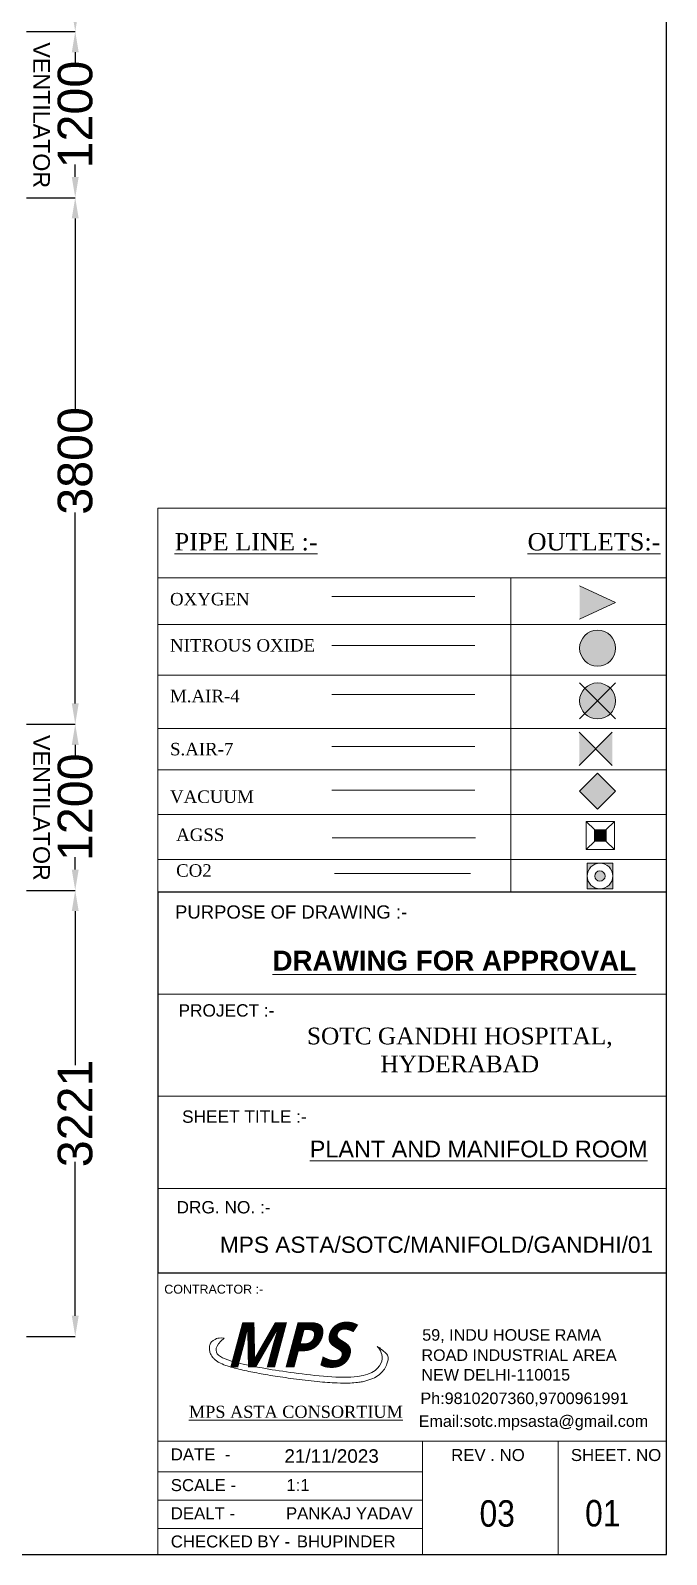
# Model space of a CAD drawing. Header units: metres. Extents: x 11749222 to 11901021, y -3863762 to -3708780.
# Drawn here: x 11757794 to 11762386, y -3728787 to -3717786 of the extents above; entities that cross this region are included whole.
import ezdxf
from ezdxf.enums import TextEntityAlignment as Align

# ---------------------------------------------------------------- set-up
doc = ezdxf.new("R2010")
doc.units = ezdxf.units.M
doc.header["$MEASUREMENT"] = 0
doc.header["$PDMODE"] = 35
doc.layers.get('0').update_dxf_attribs({"color": 251, "linetype": 'CONTINUOUS'})
doc.layers.get('Defpoints').update_dxf_attribs({"color": 251, "linetype": 'CONTINUOUS'})
for name, color, linetype in [('A- Blocks', 251, 'CONTINUOUS'), ('A- Format text', 251, 'CONTINUOUS'), ('A0_SHEET FORMAT-KYI$0$G-ANNO-TTLB', 8, 'CONTINUOUS'), ('dim ref', 251, 'CONTINUOUS'), ('formate text', 7, 'CONTINUOUS'), ('I-REVISION 6', 8, 'CONTINUOUS'), ('proposed floor pattern', 5, 'CONTINUOUS'), ('TITLE', 251, 'CONTINUOUS')]:
    doc.layers.add(name, color=color, linetype=linetype)
for name, color, linetype, lineweight in [('MEDI AGSS', 173, 'CONTINUOUS', 13), ('MEDI AIR 7', 4, 'CONTINUOUS', 25), ('MEDI AIR-4', 6, 'CONTINUOUS', 25), ('Medi CO2', 30, 'CONTINUOUS', 5), ('MEDI N2O', 5, 'CONTINUOUS', 25), ('MEDI O2', 3, 'CONTINUOUS', 25), ('MEDI VAC', 1, 'CONTINUOUS', 25), ('MGPS', 123, 'CONTINUOUS', 13), ('N2O', 251, 'CONTINUOUS', 18)]:
    doc.layers.add(name, color=color, linetype=linetype, lineweight=lineweight)
doc.styles.add('01_Format A1_Landscape$0$STANDARD', font='times.ttf')
doc.styles.add('0_RM-NM', font='arial.ttf')
doc.styles.add('FORMATE', font='arialbd.ttf')
doc.styles.add('ROMANTIC', font='romantic.ttf')
doc.styles.add('style3', font='arial.ttf', dxfattribs={"height": 200})
doc.styles.add('style6', font='LSANSI.TTF', dxfattribs={"height": 18})
doc.dimstyles.new('Scale 50', dxfattribs={"dimscale": 0, "dimtxt": 200, "dimasz": 150, "dimexe": 0, "dimexo": 0.1, "dimgap": 0, "dimtad": 0, "dimtoh": 1, "dimdec": 0, "dimzin": 0, "dimdsep": 46, "dimtxsty": '0_RM-NM', "dimcen": 0, "dimdle": 100, "dimclrd": 204, "dimclre": 212, "dimclrt": 224, "dimadec": 0, "dimazin": 0, "dimtfac": 1, "dimtdec": 0, "dimtofl": 0, "dimtmove": 1, "dimatfit": 3, "dimfxl": 0.15, "dimtolj": 1, "dimtzin": 0, "dimlwe": -1, "dimarcsym": 0})

# ---------------------------------------------------------------- blocks, each defined once
blk = doc.blocks.new('A$C3A3D1474')
at = {"layer": 'MEDI AGSS', "lineweight": 15}
h = blk.add_hatch(color=256, dxfattribs=at)
h.dxf.hatch_style = 1
h.paths.add_polyline_path([(258, 255), (-258, 255), (-258, -255), (258, -255)])
for p, q in [((-638, -635), (-638, 635)), ((-638, 635), (638, 635)), ((-638, 635), (-256, 255)), ((256, 255), (638, 635)), ((638, 635), (638, -635)), ((-638, -635), (-256, -255)), ((638, -635), (-638, -635)), ((256, -255), (638, -635))]:
    blk.add_line(p, q, dxfattribs=at)
at = {"layer": 'MEDI AGSS', "lineweight": 15, "elevation": 0}
blk.add_lwpolyline([(-258, 255), (258, 255), (258, -255), (-258, -255)], close=True, dxfattribs=at)
blk = doc.blocks.new('A$C53F779DD')
at = {"layer": 'Medi CO2', "linetype": 'ByBlock', "lineweight": 15}
h = blk.add_hatch(color=30, dxfattribs=at)
h.dxf.hatch_style = 1
h.paths.add_polyline_path([(635, 0), (638, 635), (0, 635, -0.414214)])
h.paths.add_polyline_path([(0, 635), (-638, 635), (-635, 0, -0.414214)])
h.paths.add_polyline_path([(0, -635, -0.414214), (-635, 0), (-638, -635)])
h.paths.add_polyline_path([(638, -635), (635, 0, -0.414214), (0, -635)])
h.paths.add_polyline_path([(255, 0, 1), (-255, 0, 1)])
at = {"layer": 'Medi CO2', "color": 30, "linetype": 'ByBlock', "lineweight": 15}
for p, q in [((-641, 635), (636, 635)), ((-638, -635), (-638, 635)), ((636, 635), (636, -635)), ((636, -635), (-641, -635))]:
    blk.add_line(p, q, dxfattribs=at)
for radius in [635, 255]:
    blk.add_circle((0, 0), radius, dxfattribs=at)
blk = doc.blocks.new('*D47')
at = {"layer": 'Defpoints', "color": 0, "ltscale": 500, "transparency": 16777216}
for p in [(11757765, -3713015), (11757765, -3717793), (11758117, -3717793)]:
    blk.add_point(p, dxfattribs=at)
at = {"layer": 'MEDI O2', "color": 212, "ltscale": 500, "transparency": 16777216}
for p, q in [((11757765, -3713015), (11758117, -3713015)), ((11757765, -3717793), (11758117, -3717793))]:
    blk.add_line(p, q, dxfattribs=at)
at = {"layer": 'MEDI O2', "color": 204, "lineweight": -2, "ltscale": 500, "transparency": 16777216}
for p, q in [((11758117, -3713165), (11758117, -3715025)), ((11758117, -3717643), (11758117, -3715782))]:
    blk.add_line(p, q, dxfattribs=at)
at = {"layer": 'MEDI O2', "color": 204, "ltscale": 500, "transparency": 16777216}
for points in [[(11758092, -3713165), (11758142, -3713165), (11758117, -3713015)], [(11758092, -3717643), (11758142, -3717643), (11758117, -3717793)]]:
    blk.add_solid(points, dxfattribs=at)
at = {"layer": 'MEDI O2', "color": 224, "ltscale": 500, "transparency": 16777216, "insert": (11758117, -3715404), "char_height": 250, "attachment_point": 5, "rotation": 90, "style": '0_RM-NM'}
blk.add_mtext('\\A1;4778', dxfattribs=at)
blk = doc.blocks.new('*D48')
at = {"layer": 'Defpoints', "color": 0, "ltscale": 500, "transparency": 16777216}
for p in [(11757765, -3718993), (11757765, -3722793), (11758117, -3722793)]:
    blk.add_point(p, dxfattribs=at)
at = {"layer": 'MEDI O2', "color": 212, "ltscale": 500, "transparency": 16777216}
for p, q in [((11757765, -3718993), (11758117, -3718993)), ((11757765, -3722793), (11758117, -3722793))]:
    blk.add_line(p, q, dxfattribs=at)
at = {"layer": 'MEDI O2', "color": 204, "lineweight": -2, "ltscale": 500, "transparency": 16777216}
for p, q in [((11758117, -3719143), (11758117, -3720520)), ((11758117, -3722643), (11758117, -3721266))]:
    blk.add_line(p, q, dxfattribs=at)
at = {"layer": 'MEDI O2', "color": 204, "ltscale": 500, "transparency": 16777216}
for points in [[(11758092, -3719143), (11758142, -3719143), (11758117, -3718993)], [(11758092, -3722643), (11758142, -3722643), (11758117, -3722793)]]:
    blk.add_solid(points, dxfattribs=at)
at = {"layer": 'MEDI O2', "color": 224, "ltscale": 500, "transparency": 16777216, "insert": (11758117, -3720893), "char_height": 250, "attachment_point": 5, "rotation": 90, "style": '0_RM-NM'}
blk.add_mtext('\\A1;3800', dxfattribs=at)
blk = doc.blocks.new('*D49')
at = {"layer": 'Defpoints', "color": 0, "ltscale": 500, "transparency": 16777216}
for p in [(11757765, -3723993), (11757765, -3727214), (11758117, -3727214)]:
    blk.add_point(p, dxfattribs=at)
at = {"layer": 'MEDI O2', "color": 212, "ltscale": 500, "transparency": 16777216}
for p, q in [((11757765, -3723993), (11758117, -3723993)), ((11757765, -3727214), (11758117, -3727214))]:
    blk.add_line(p, q, dxfattribs=at)
at = {"layer": 'MEDI O2', "color": 204, "lineweight": -2, "ltscale": 500, "transparency": 16777216}
for p, q in [((11758117, -3724143), (11758117, -3725254)), ((11758117, -3727064), (11758117, -3725952))]:
    blk.add_line(p, q, dxfattribs=at)
at = {"layer": 'MEDI O2', "color": 204, "ltscale": 500, "transparency": 16777216}
for points in [[(11758092, -3724143), (11758142, -3724143), (11758117, -3723993)], [(11758092, -3727064), (11758142, -3727064), (11758117, -3727214)]]:
    blk.add_solid(points, dxfattribs=at)
at = {"layer": 'MEDI O2', "color": 224, "ltscale": 500, "transparency": 16777216, "insert": (11758117, -3725603), "char_height": 250, "attachment_point": 5, "rotation": 90, "style": '0_RM-NM'}
blk.add_mtext('\\A1;3221', dxfattribs=at)
blk = doc.blocks.new('*D56')
at = {"layer": 'Defpoints', "color": 0, "ltscale": 500, "transparency": 16777216}
for p in [(11757765, -3717793), (11757765, -3718993), (11758117, -3718993)]:
    blk.add_point(p, dxfattribs=at)
at = {"layer": 'MEDI O2', "color": 212, "ltscale": 500, "transparency": 16777216}
for p, q in [((11757765, -3717793), (11758117, -3717793)), ((11757765, -3718993), (11758117, -3718993))]:
    blk.add_line(p, q, dxfattribs=at)
at = {"layer": 'MEDI O2', "color": 204, "lineweight": -2, "ltscale": 500, "transparency": 16777216}
for p, q in [((11758117, -3717943), (11758117, -3718032)), ((11758117, -3718843), (11758117, -3718754))]:
    blk.add_line(p, q, dxfattribs=at)
at = {"layer": 'MEDI O2', "color": 204, "ltscale": 500, "transparency": 16777216}
for points in [[(11758092, -3717943), (11758142, -3717943), (11758117, -3717793)], [(11758092, -3718843), (11758142, -3718843), (11758117, -3718993)]]:
    blk.add_solid(points, dxfattribs=at)
at = {"layer": 'MEDI O2', "color": 224, "ltscale": 500, "transparency": 16777216, "insert": (11758117, -3718393), "char_height": 250, "attachment_point": 5, "rotation": 90, "style": '0_RM-NM'}
blk.add_mtext('\\A1;1200', dxfattribs=at)
blk = doc.blocks.new('*D57')
at = {"layer": 'Defpoints', "color": 0, "ltscale": 500, "transparency": 16777216}
for p in [(11757765, -3722793), (11757765, -3723993), (11758117, -3723993)]:
    blk.add_point(p, dxfattribs=at)
at = {"layer": 'MEDI O2', "color": 212, "ltscale": 500, "transparency": 16777216}
for p, q in [((11757765, -3722793), (11758117, -3722793)), ((11757765, -3723993), (11758117, -3723993))]:
    blk.add_line(p, q, dxfattribs=at)
at = {"layer": 'MEDI O2', "color": 204, "lineweight": -2, "ltscale": 500, "transparency": 16777216}
for p, q in [((11758117, -3722943), (11758117, -3723032)), ((11758117, -3723843), (11758117, -3723754))]:
    blk.add_line(p, q, dxfattribs=at)
at = {"layer": 'MEDI O2', "color": 204, "ltscale": 500, "transparency": 16777216}
for points in [[(11758092, -3722943), (11758142, -3722943), (11758117, -3722793)], [(11758092, -3723843), (11758142, -3723843), (11758117, -3723993)]]:
    blk.add_solid(points, dxfattribs=at)
at = {"layer": 'MEDI O2', "color": 224, "ltscale": 500, "transparency": 16777216, "insert": (11758117, -3723393), "char_height": 250, "attachment_point": 5, "rotation": 90, "style": '0_RM-NM'}
blk.add_mtext('\\A1;1200', dxfattribs=at)

msp = doc.modelspace()

# ---------------------------------------------------------------- hatches: boundary and pattern name
at = {"layer": 'MEDI AIR 7', "lineweight": 15}
h = msp.add_hatch(color=4, dxfattribs=at)
h.dxf.hatch_style = 1
h.paths.add_polyline_path([(11761994.7, -3722852.1), (11761875.3, -3722971.5), (11761994.7, -3723090.9)])
h.paths.add_polyline_path([(11761875.3, -3722971.5), (11761755.9, -3722852.1), (11761755.9, -3723090.9)])
at = {"layer": 'MEDI AIR-4', "lineweight": 15}
h = msp.add_hatch(color=256, dxfattribs=at)
h.dxf.hatch_style = 1
h.paths.add_polyline_path([(11761980.5, -3722533.8), (11761888.5, -3722625.8), (11761980.5, -3722717.8, 0.1989124), (11762018.6, -3722625.8, 0.1989124)])
h.paths.add_polyline_path([(11761888.5, -3722625.8), (11761796.6, -3722717.8, 0.4142136), (11761980.5, -3722717.8)])
h.paths.add_polyline_path([(11761796.6, -3722533.8, 0.1989124), (11761758.5, -3722625.8, 0.1989124), (11761796.6, -3722717.8), (11761888.5, -3722625.8)])
h.paths.add_polyline_path([(11761980.5, -3722533.8, 0.4142136), (11761796.6, -3722533.8), (11761888.5, -3722625.8)])
at = {"layer": 'MEDI N2O', "linetype": 'Continuous', "lineweight": 15}
h = msp.add_hatch(color=5, dxfattribs=at)
h.dxf.hatch_style = 1
h.paths.add_polyline_path([(11761980.5, -3722152.2), (11761888.5, -3722244.2), (11761980.5, -3722336.1, 0.1989124), (11762018.6, -3722244.2, 0.1989124)])
h.paths.add_polyline_path([(11761888.5, -3722244.2), (11761796.6, -3722336.1, 0.4142136), (11761980.5, -3722336.1)])
h.paths.add_polyline_path([(11761796.6, -3722152.2, 0.1989124), (11761758.5, -3722244.2, 0.1989124), (11761796.6, -3722336.1), (11761888.5, -3722244.2)])
h.paths.add_polyline_path([(11761980.5, -3722152.2, 0.4142136), (11761796.6, -3722152.2), (11761888.5, -3722244.2)])
at = {"layer": 'MEDI O2', "lineweight": 15}
h = msp.add_hatch(color=256, dxfattribs=at)
h.dxf.hatch_style = 1
h.paths.add_polyline_path([(11761758.5, -3721795.7), (11761758.5, -3722035), (11762018.6, -3721915.4)])
at = {"layer": 'MEDI VAC', "lineweight": 15}
h = msp.add_hatch(color=256, dxfattribs=at)
h.dxf.hatch_style = 1
h.paths.add_polyline_path([(11761888.5, -3723407.6), (11762018.6, -3723277.5), (11761888.5, -3723147.5), (11761758.5, -3723277.5)])

# ---------------------------------------------------------------- linework, layer by layer
at = {"color": 0, "lineweight": 5}
msp.add_open_spline([(11759191.3, -3727226.6, 5554.1), (11759055.8, -3727339.9, 5554.1), (11759313.2, -3727416.7, 5554.1), (11759660.8, -3727475.4, 5554.1), (11760225.2, -3727538.6, 5554.1), (11760365.1, -3727385.1, 5554.1), (11760320, -3727308.3, 5554.1), (11760297.4, -3727285.7, 5554.1)], degree=3, dxfattribs=at)
msp.add_open_spline([(11759191.3, -3727226.6, 5554.1), (11759162.3, -3727221.6, 5554.1), (11759147, -3727224.7, 5554.1), (11759127.5, -3727233.3, 5554.1), (11759097.8, -3727248.8, 5554.1), (11759089.7, -3727271.4, 5554.1), (11759087.4, -3727280.7, 5554.1), (11759085.9, -3727294.2, 5554.1), (11759085.9, -3727303.6, 5554.1), (11759088.4, -3727322, 5554.1), (11759090.9, -3727330.9, 5554.1), (11759098.1, -3727347.3, 5554.1), (11759102.7, -3727354.8, 5554.1), (11759113, -3727368.4, 5554.1), (11759118.8, -3727374.4, 5554.1), (11759131.1, -3727385.2, 5554.1), (11759137.7, -3727390, 5554.1), (11759151.2, -3727398.8, 5554.1), (11759158.2, -3727402.7, 5554.1), (11759181.1, -3727414.1, 5554.1), (11759197.6, -3727420.5, 5554.1), (11759231.7, -3727431.8, 5554.1), (11759249.2, -3727436.7, 5554.1), (11759277.1, -3727443.8, 5554.1), (11759287.4, -3727446.3, 5554.1), (11759317.2, -3727453.3, 5554.1), (11759336.6, -3727457.7, 5554.1), (11759394.9, -3727470.3, 5554.1), (11759433.8, -3727477.9, 5554.1), (11759496.4, -3727489.1, 5554.1), (11759519.3, -3727492.9, 5554.1), (11759589.9, -3727504.2, 5554.1), (11759639.5, -3727511.3, 5554.1), (11759747.7, -3727525.7, 5554.1), (11759806.3, -3727533, 5554.1), (11759913.5, -3727543.5, 5554.1), (11759962, -3727547.3, 5554.1), (11760041, -3727550.2, 5554.1), (11760072.6, -3727550.4, 5554.1), (11760120.6, -3727548.4, 5554.1), (11760138.1, -3727547.1, 5554.1), (11760167.3, -3727543.7, 5554.1), (11760179.1, -3727541.8, 5554.1), (11760201.7, -3727537.4, 5554.1), (11760212.5, -3727534.8, 5554.1), (11760243, -3727526.1, 5554.1), (11760261.2, -3727519, 5554.1), (11760293.5, -3727502.3, 5554.1), (11760307.6, -3727492.8, 5554.1), (11760331.8, -3727471.9, 5554.1), (11760341.9, -3727460.5, 5554.1), (11760358.1, -3727436.9, 5554.1), (11760364.2, -3727424.6, 5554.1), (11760369.7, -3727398.6, 5554.1), (11760374.2, -3727392.3, 5554.1), (11760376.5, -3727372.7, 5554.1), (11760376.7, -3727372.7, 5554.1), (11760376.7, -3727366.8, 5554.1), (11760374.5, -3727358, 5554.1), (11760369.7, -3727339.9, 5554.1), (11760351.6, -3727326.4, 5554.1), (11760334.5, -3727313.8, 5554.1), (11760323, -3727301.4, 5554.1), (11760311, -3727292.9, 5554.1), (11760302.4, -3727290.8, 5554.1), (11760297.4, -3727285.7, 5554.1)], degree=3, knots=[0, 0, 0, 0, 0.0942178, 0.0942178, 0.1884356, 0.1884356, 0.2530941, 0.2530941, 0.3177526, 0.3177526, 0.3824112, 0.3824112, 0.4470697, 0.4470697, 0.5117282, 0.5117282, 0.5763867, 0.5763867, 0.6410452, 0.6410452, 0.7803027, 0.7803027, 0.9195601, 0.9195601, 1.0015965, 1.0015965, 1.1595255, 1.1595255, 1.4753836, 1.4753836, 1.6519172, 1.6519172, 2.0049844, 2.0049844, 2.3580516, 2.3580516, 2.6497751, 2.6497751, 2.8581701, 2.8581701, 2.9869769, 2.9869769, 3.0831303, 3.0831303, 3.1792838, 3.1792838, 3.3715907, 3.3715907, 3.5638976, 3.5638976, 3.7562046, 3.7562046, 3.9485115, 3.9485115, 4.1055135, 4.1055135, 4.2625155, 4.2625155, 4.4195174, 4.4195174, 4.5765194, 4.5765194, 4.8307402, 4.8307402, 5, 5, 5, 5], dxfattribs=at)
at = {"layer": 'A0_SHEET FORMAT-KYI$0$G-ANNO-TTLB', "color": 7}
msp.add_lwpolyline([(11758712.8, -3726753.5), (11762385.8, -3726753.5), (11762385.8, -3724005.2), (11758712.8, -3724005.2)], close=True, dxfattribs=at)
at = {"layer": 'I-REVISION 6', "color": 7}
msp.add_lwpolyline([(11749222.3, -3710170.2), (11749222.3, -3728787.2), (11762385.8, -3728787.2), (11762385.8, -3710170.2)], close=True, dxfattribs=at)
at = {"layer": 'MEDI AGSS', "lineweight": 15}
msp.add_line((11759971.7, -3723613.4), (11761006, -3723613.4), dxfattribs=at)
at = {"layer": 'MEDI AIR 7', "color": 4, "lineweight": 15}
for p, q in [((11761755.9, -3722852.1, -278727.1), (11761994.7, -3723090.9, -278727.1)), ((11761994.7, -3722852.1, -278727.1), (11761755.9, -3723090.9, -278727.1)), ((11759968.4, -3722954.8), (11761002.7, -3722954.8))]:
    msp.add_line(p, q, dxfattribs=at)
at = {"layer": 'MEDI AIR-4', "lineweight": 15}
for p, q in [((11759968.4, -3722578.6), (11761002.7, -3722578.6)), ((11761758.5, -3722495.8, -199350.9), (11762018.6, -3722755.9, -199350.9)), ((11762018.6, -3722495.8, -199350.9), (11761758.5, -3722755.9, -199350.9))]:
    msp.add_line(p, q, dxfattribs=at)
msp.add_circle((11761888.5, -3722625.8, -199350.9), 130.1, dxfattribs=at)
at = {"layer": 'Medi CO2', "color": 30, "linetype": 'ByBlock', "lineweight": 15}
msp.add_line((11759988.6, -3723870.7), (11760971.5, -3723870.7), dxfattribs=at)
at = {"layer": 'MEDI N2O', "color": 5, "linetype": 'Continuous', "lineweight": 15}
msp.add_line((11759968.4, -3722225.4), (11761002.7, -3722225.4), dxfattribs=at)
msp.add_circle((11761888.5, -3722244.2, -150070.2), 130.1, dxfattribs=at)
at = {"layer": 'MEDI O2', "lineweight": 15}
for p, q in [((11761758.5, -3721795.7, -76338.7), (11762018.6, -3721915.4, -76338.7)), ((11762018.6, -3721915.4, -76338.7), (11761758.5, -3722035, -76338.7))]:
    msp.add_line(p, q, dxfattribs=at)
at = {"layer": 'MEDI O2', "color": 3, "lineweight": 15}
msp.add_line((11759968.4, -3721870.7), (11761002.7, -3721870.7), dxfattribs=at)
at = {"layer": 'MEDI VAC', "lineweight": 15}
for p, q in [((11761888.5, -3723147.5, -300140.5), (11761758.5, -3723277.5, -300140.5)), ((11762018.6, -3723277.5, -300140.5), (11761888.5, -3723147.5, -300140.5)), ((11759968.4, -3723270.8), (11761002.7, -3723270.8)), ((11761758.5, -3723277.5, -300140.5), (11761888.5, -3723407.6, -300140.5)), ((11761888.5, -3723407.6, -300140.5), (11762018.6, -3723277.5, -300140.5))]:
    msp.add_line(p, q, dxfattribs=at)
at = {"layer": 'MGPS', "color": 7, "lineweight": 15}
for p, q in [((11760527.7, -3724005.2), (11759805.4, -3724005.2)), ((11758712.8, -3727969.8), (11762385.8, -3727969.8)), ((11758712.8, -3727969.8), (11762015.5, -3727969.8)), ((11762015.5, -3727969.8), (11758733.5, -3727969.8)), ((11762385.8, -3727969.8), (11758735.8, -3727969.8)), ((11758735.8, -3727969.8), (11762385.8, -3727969.8)), ((11762385.8, -3727969.8), (11758735.8, -3727969.8)), ((11758735.8, -3727969.8), (11762385.8, -3727969.8)), ((11762385.8, -3727969.8), (11758735.8, -3727969.8)), ((11758735.8, -3727969.8), (11762385.8, -3727969.8)), ((11760623.4, -3728787.2), (11760623.4, -3727969.8)), ((11761604.3, -3728787.2), (11761604.3, -3727969.8)), ((11760623.4, -3728191.4), (11758712.8, -3728191.4)), ((11760623.4, -3728394.8), (11758712.8, -3728394.8)), ((11760623.4, -3728598.2), (11758712.8, -3728598.2))]:
    msp.add_line(p, q, dxfattribs=at)
msp.add_lwpolyline([(11758712.8, -3726753.5), (11762385.8, -3726753.5), (11762385.8, -3728787.2), (11758712.8, -3728787.2)], close=True, dxfattribs=at)
at = {"layer": 'proposed floor pattern', "color": 7, "lineweight": 15, "ltscale": 100}
for p, q in [((11762385.8, -3724743.4), (11758712.8, -3724743.4)), ((11762385.8, -3725479.4), (11758712.8, -3725479.4)), ((11762385.8, -3725479.4), (11758712.8, -3725479.4)), ((11762385.8, -3726145.4), (11758712.8, -3726145.4))]:
    msp.add_line(p, q, dxfattribs=at)
at = {"layer": 'TITLE', "color": 7, "lineweight": 15}
for p, q in [((11758712.8, -3721737.6), (11762385.8, -3721737.6)), ((11761261.5, -3724005.2), (11761261.5, -3721737.6)), ((11758712.8, -3722074.9), (11762385.8, -3722074.9)), ((11758712.8, -3722440.1), (11762385.8, -3722440.1)), ((11758712.8, -3722825.2), (11762385.8, -3722825.2)), ((11758712.8, -3723123.4), (11762385.8, -3723123.4)), ((11758712.8, -3723446.4), (11762385.8, -3723446.4)), ((11758712.8, -3723769.5), (11762385.8, -3723769.5))]:
    msp.add_line(p, q, dxfattribs=at)
msp.add_lwpolyline([(11762386, -3721235.2), (11758712.9, -3721235.2), (11758712.8, -3724005.2), (11762385.8, -3724005.2)], close=True, dxfattribs=at)

# ---------------------------------------------------------------- block references
at = {"layer": 'MEDI AGSS', "lineweight": 15, "xscale": -0.1589940536106642, "yscale": 0.1589940536106642, "zscale": 0.1589940536106642, "rotation": 180}
msp.add_blockref('A$C3A3D1474', (11761908.2, -3723596.6), dxfattribs=at)
at = {"layer": 'Medi CO2', "color": 30, "linetype": 'ByBlock', "lineweight": 15, "xscale": 0.1455047469683719, "yscale": 0.1455047469683719, "zscale": 0.1455047469683719}
msp.add_blockref('A$C53F779DD', (11761905.4, -3723889.5), dxfattribs=at)

# ---------------------------------------------------------------- texts
at = {"layer": 'A- Blocks', "color": 244, "lineweight": 5, "true_color": 0x991b1e, "insert": (11759198.1, -3727110.7, 5554.1), "char_height": 325.076, "attachment_point": 1, "style": 'style6'}
msp.add_mtext_dynamic_manual_height_columns('{\\fSegoe Script|b1|i1|c0|p34;MPS}', width=11458.65, gutter_width=562.3, heights=[0], dxfattribs=at)
at = {"layer": 'A- Format text', "color": 6, "ltscale": 500, "insert": (11759730.1, -3724983.8, -207035.9), "char_height": 120.898, "width": 2326.189, "attachment_point": 1, "style": '01_Format A1_Landscape$0$STANDARD'}
msp.add_mtext('\\pxqc;SOTC GANDHI HOSPITAL, HYDERABAD', dxfattribs=at)
at = {"layer": 'dim ref', "color": 5, "char_height": 120, "width": 1338.76, "attachment_point": 1, "rotation": 269.99947, "style": 'style3'}
for insert in [(11757933.7, -3717871.7), (11757933.7, -3722871.7)]:
    msp.add_mtext('VENTILATOR', dxfattribs=dict(at, insert=insert))
at = {"layer": 'formate text', "color": 7, "lineweight": 15, "ltscale": 100, "style": 'style3'}
for s, height, p in [('PURPOSE OF DRAWING :-', 95.569, (11758837.4, -3724196.9)), ('PROJECT :- ', 89.208, (11758862.7, -3724904.3))]:
    msp.add_text(s, height=height, dxfattribs=at).set_placement(p)
at = {"layer": 'formate text', "color": 7, "lineweight": 15, "style": 'FORMATE'}
msp.add_text('%%UDRAWING FOR APPROVAL', height=143.354, dxfattribs=at).set_placement((11762166.3, -3724571.7), align=Align.RIGHT)
at = {"layer": 'formate text', "color": 1, "lineweight": 15, "ltscale": 100, "style": 'style3'}
msp.add_text('%%UPLANT AND MANIFOLD ROOM', height=120.898, dxfattribs=at).set_placement((11759810.3, -3725920.6, 333.5))
at = {"layer": 'formate text', "color": 7, "lineweight": 5, "ltscale": 100, "style": 'style3'}
msp.add_text('CONTRACTOR :-', height=64.381, dxfattribs=at).set_placement((11758759.6, -3726904.2))
at = {"layer": 'MGPS', "color": 7, "lineweight": 15, "style": 'style3'}
for s, height, p in [('SHEET TITLE :-', 89.208, (11758888.4, -3725670.9)), ('DRG. NO. :-', 89.208, (11758848.3, -3726324.9)), ('DATE  - ', 86.7, (11758806.7, -3728107.8)), ('21/11/2023', 97.43, (11759627.4, -3728124.9)), ('REV . NO', 86.7, (11760830.9, -3728112.3)), ('SHEET. NO', 86.7, (11761695.2, -3728112.3)), ('SCALE - ', 86.7, (11758806.7, -3728329.5)), ('DEALT - ', 86.7, (11758806.7, -3728532.9)), ('PANKAJ YADAV', 86.7, (11759638.3, -3728532.9)), ('CHECKED BY -', 86.7, (11758806.7, -3728736.3)), ('BHUPINDER', 86.7, (11759716.8, -3728736.3))]:
    msp.add_text(s, height=height, dxfattribs=at).set_placement(p)
at = {"layer": 'MGPS', "color": 7, "lineweight": 5, "style": 'style3'}
for s, p in [('59, INDU HOUSE RAMA', (11760622.3, -3727243.8, 4682.5)), ('ROAD INDUSTRIAL AREA', (11760616.5, -3727389.5, 4682.5)), ('NEW DELHI-110015', (11760616.5, -3727531.1, 4682.5)), ('Ph:9810207360,9700961991', (11760609.6, -3727701.2, 3911.4)), ('Email:sotc.mpsasta@gmail.com', (11760597, -3727865.7, 3911.4))]:
    msp.add_text(s, height=83.287, dxfattribs=at).set_placement(p)
at = {"layer": 'MGPS', "color": 7, "lineweight": 15, "insert": (11759161, -3726492.2), "char_height": 117.164, "attachment_point": 1, "style": 'style3'}
msp.add_mtext_dynamic_manual_height_columns('MPS ASTA/SOTC/MANIFOLD/GANDHI/01', width=20468.825, gutter_width=14.7, heights=[0], dxfattribs=at)
at = {"layer": 'MGPS', "color": 7, "lineweight": 15, "style": 'style3'}
msp.add_attdef('1:1', (11759640.9, -3728329.5), '', height=86.7, dxfattribs=at)
at = {"layer": 'MGPS', "color": 7, "lineweight": 15, "style": 'style6', "width": 0.9}
for tag, p in [('03', (11761035.9, -3728586.1)), ('01', (11761798.1, -3728584.5))]:
    msp.add_attdef(tag, p, '00', height=190.74, dxfattribs=at)
at = {"layer": 'N2O', "color": 22, "lineweight": 15, "style": 'ROMANTIC', "width": 1}
for s, p in [('%%UPIPE LINE :-', (11758834.4, -3721539.4)), ('%%UOUTLETS:-', (11761383.1, -3721539.4))]:
    msp.add_text(s, height=125.607, dxfattribs=at).set_placement(p)
at = {"layer": 'N2O', "color": 0, "lineweight": 5, "style": 'ROMANTIC', "width": 1}
msp.add_text('%%UMPS ASTA CONSORTIUM', height=87.22, dxfattribs=at).set_placement((11758937.9, -3727800.5, 4637.3))
at = {"layer": 'TITLE', "color": 7, "lineweight": 15, "style": 'ROMANTIC', "width": 1}
for s, height, p in [('OXYGEN ', 90.12, (11758801.3, -3721935.8, 42.8)), ('NITROUS OXIDE', 90.117, (11758801.3, -3722269.4, 42.8)), ('M.AIR-4', 90.12, (11758801.3, -3722635.1, 42.8)), ('S.AIR-7', 90.12, (11758801.3, -3723018.4, 42.8)), ('VACUUM', 90.12, (11758801.3, -3723361.8, 42.8)), ('AGSS', 90.12, (11758845.3, -3723636.6, 42.8)), ('CO2', 90.12, (11758845.3, -3723894.5, 42.8))]:
    msp.add_text(s, height=height, dxfattribs=at).set_placement(p)

# ---------------------------------------------------------------- dimensions: what is measured, and where the dimension line sits
at = {"layer": 'MEDI O2', "ltscale": 500}
for base, p1, p2, picture, middle in [((11758116.7, -3717792.7), (11757764.6, -3713014.8), (11757764.6, -3717792.7), '*D47', (11758116.7, -3715403.8)), ((11758116.7, -3718992.7), (11757764.6, -3717792.7), (11757764.6, -3718992.7), '*D56', (11758116.7, -3718392.7)), ((11758116.7, -3722792.7), (11757764.6, -3718992.7), (11757764.6, -3722792.7), '*D48', (11758116.7, -3720892.7)), ((11758116.7, -3723992.7), (11757764.6, -3722792.7), (11757764.6, -3723992.7), '*D57', (11758116.7, -3723392.7)), ((11758116.7, -3727213.9), (11757764.6, -3723992.7), (11757764.6, -3727213.9), '*D49', (11758116.7, -3725603.3))]:
    dim = msp.add_linear_dim(base=base, p1=p1, p2=p2, angle=270, dimstyle='Scale 50', override={"dimscale": 1, "dimtxt": 250}, dxfattribs=at)
    dim.commit()
    dim.dimension.update_dxf_attribs({"geometry": picture, "text_midpoint": middle})

doc.saveas('drawing.dxf')
